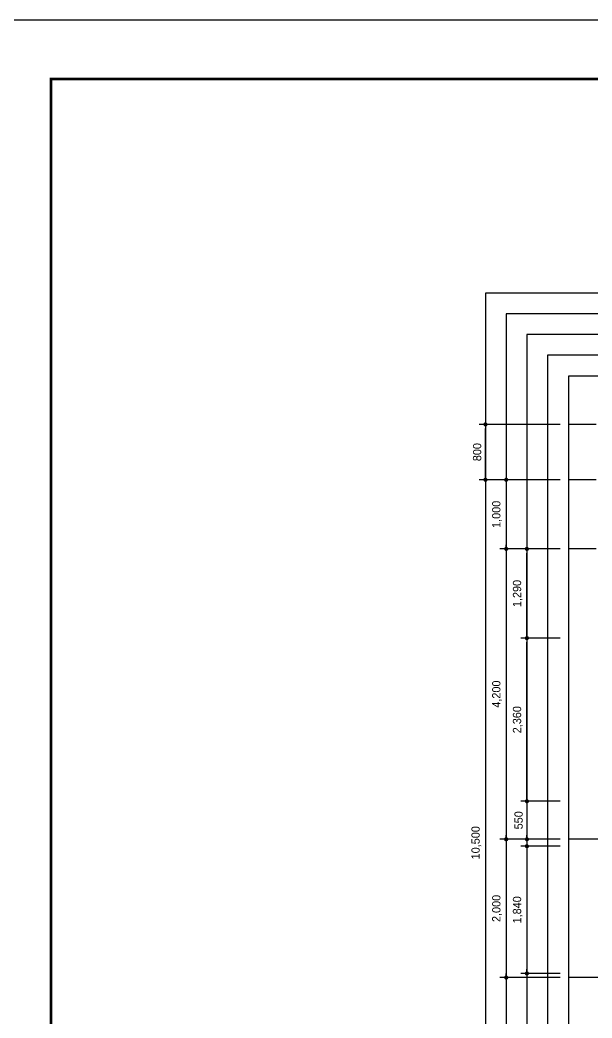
# Model space of a CAD drawing. Header units: millimetres. Extents: x -224448 to 1592092, y -164641 to 319001.
# Drawn here: x 181890 to 190167, y 155515 to 169950 of the extents above; entities that cross this region are included whole.
import ezdxf

# ---------------------------------------------------------------- set-up
doc = ezdxf.new("R2010")
doc.units = ezdxf.units.MM
doc.linetypes.add('CENTER2', pattern=[1.125, 0.75, -0.125, 0.125, -0.125])
doc.layers.get('Defpoints').update_dxf_attribs({"color": 35})
for name, color, linetype in [('ARREA', 1, 'Continuous'), ('DIM', 3, 'Continuous'), ('I_FORMAT', 7, 'Continuous')]:
    doc.layers.add(name, color=color, linetype=linetype)
doc.styles.add('IABU-글꼴스타일', font='')
doc.styles.get('IABU-글꼴스타일').set_extended_font_data('HY울릉도L')
doc.dimstyles.new('IABC-100 (SUB)', dxfattribs={"dimscale": 60, "dimtxt": 2, "dimasz": 1, "dimexe": 1.5, "dimexo": 2, "dimgap": 1, "dimtad": 1, "dimdec": 0, "dimdsep": 46, "dimlunit": 6, "dimtxsty": 'IABU-글꼴스타일', "dimblk": '1234_Dot', "dimcen": 1, "dimclrd": 4, "dimclre": 4, "dimclrt": 7, "dimadec": 0, "dimazin": 0, "dimtfac": 1, "dimtdec": 0, "dimtix": 1, "dimtmove": 2, "dimatfit": 3, "dimldrblk": '1234_Dot', "dimfxl": 2, "dimtolj": 1, "dimtzin": 0, "dimarcsym": 0})

# ---------------------------------------------------------------- blocks, each defined once
blk = doc.blocks.new('1234_Dot')
at = {"color": 0, "linetype": 'ByBlock', "lineweight": -2}
blk.add_line((-0.5, 0), (-1, 0), dxfattribs=at)
at = {"color": 0, "linetype": 'ByBlock', "const_width": 0.5}
blk.add_lwpolyline([(-0.25, 0, 1), (0.25, 0, 1)], format="xyb", close=True, dxfattribs=at)
blk = doc.blocks.new('*D429')
at = {"layer": 'Defpoints', "color": 0, "ltscale": 50, "transparency": 16777216}
for p in [(189825, 163300), (188925, 162300), (189825, 162300)]:
    blk.add_point(p, dxfattribs=at)
at = {"layer": 'DIM', "color": 4, "lineweight": -2, "ltscale": 50, "transparency": 16777216}
for p, q in [((189705, 163300), (188835, 163300)), ((188925, 163240), (188925, 162360)), ((189705, 162300), (188835, 162300))]:
    blk.add_line(p, q, dxfattribs=at)
at = {"layer": 'DIM', "color": 4, "lineweight": -2, "ltscale": 50, "transparency": 16777216, "xscale": 60, "yscale": 60, "zscale": 60}
for p, rotation in [((188925, 163300), 90), ((188925, 162300), 270)]:
    blk.add_blockref('1234_Dot', p, dxfattribs=dict(at, rotation=rotation))
at = {"layer": 'DIM', "color": 7, "ltscale": 50, "transparency": 16777216, "insert": (188793, 162800), "char_height": 120, "attachment_point": 5, "rotation": 90, "style": 'IABU-글꼴스타일'}
blk.add_mtext('\\A1;1,000', dxfattribs=at)
blk = doc.blocks.new('*D430')
at = {"layer": 'Defpoints', "color": 0, "ltscale": 50, "transparency": 16777216}
for p in [(189825, 162300), (188925, 158100), (189825, 158100)]:
    blk.add_point(p, dxfattribs=at)
at = {"layer": 'DIM', "color": 4, "lineweight": -2, "ltscale": 50, "transparency": 16777216}
for p, q in [((189705, 162300), (188835, 162300)), ((188925, 162240), (188925, 158160)), ((189705, 158100), (188835, 158100))]:
    blk.add_line(p, q, dxfattribs=at)
at = {"layer": 'DIM', "color": 4, "lineweight": -2, "ltscale": 50, "transparency": 16777216, "xscale": 60, "yscale": 60, "zscale": 60}
for p, rotation in [((188925, 162300), 90), ((188925, 158100), 270)]:
    blk.add_blockref('1234_Dot', p, dxfattribs=dict(at, rotation=rotation))
at = {"layer": 'DIM', "color": 7, "ltscale": 50, "transparency": 16777216, "insert": (188793, 160200), "char_height": 120, "attachment_point": 5, "rotation": 90, "style": 'IABU-글꼴스타일'}
blk.add_mtext('\\A1;4,200', dxfattribs=at)
blk = doc.blocks.new('*D431')
at = {"layer": 'Defpoints', "color": 0, "ltscale": 50, "transparency": 16777216}
for p in [(189825, 158100), (188925, 156100), (189825, 156100)]:
    blk.add_point(p, dxfattribs=at)
at = {"layer": 'DIM', "color": 4, "lineweight": -2, "ltscale": 50, "transparency": 16777216}
for p, q in [((189705, 158100), (188835, 158100)), ((188925, 158040), (188925, 156160)), ((189705, 156100), (188835, 156100))]:
    blk.add_line(p, q, dxfattribs=at)
at = {"layer": 'DIM', "color": 4, "lineweight": -2, "ltscale": 50, "transparency": 16777216, "xscale": 60, "yscale": 60, "zscale": 60}
for p, rotation in [((188925, 158100), 90), ((188925, 156100), 270)]:
    blk.add_blockref('1234_Dot', p, dxfattribs=dict(at, rotation=rotation))
at = {"layer": 'DIM', "color": 7, "ltscale": 50, "transparency": 16777216, "insert": (188793, 157100), "char_height": 120, "attachment_point": 5, "rotation": 90, "style": 'IABU-글꼴스타일'}
blk.add_mtext('\\A1;2,000', dxfattribs=at)
blk = doc.blocks.new('*D432')
at = {"layer": 'Defpoints', "color": 0, "ltscale": 50, "transparency": 16777216}
for p in [(189825, 156100), (188925, 152800), (189825, 152800)]:
    blk.add_point(p, dxfattribs=at)
at = {"layer": 'DIM', "color": 4, "lineweight": -2, "ltscale": 50, "transparency": 16777216}
for p, q in [((189705, 156100), (188835, 156100)), ((188925, 156040), (188925, 152860)), ((189705, 152800), (188835, 152800))]:
    blk.add_line(p, q, dxfattribs=at)
at = {"layer": 'DIM', "color": 4, "lineweight": -2, "ltscale": 50, "transparency": 16777216, "xscale": 60, "yscale": 60, "zscale": 60}
for p, rotation in [((188925, 156100), 90), ((188925, 152800), 270)]:
    blk.add_blockref('1234_Dot', p, dxfattribs=dict(at, rotation=rotation))
at = {"layer": 'DIM', "color": 7, "ltscale": 50, "transparency": 16777216, "insert": (188793, 154450), "char_height": 120, "attachment_point": 5, "rotation": 90, "style": 'IABU-글꼴스타일'}
blk.add_mtext('\\A1;3,300', dxfattribs=at)
blk = doc.blocks.new('*D433')
at = {"layer": 'Defpoints', "color": 0, "ltscale": 50, "transparency": 16777216}
for p in [(188625, 164100), (189825, 164100), (189825, 163300)]:
    blk.add_point(p, dxfattribs=at)
at = {"layer": 'DIM', "color": 4, "lineweight": -2, "ltscale": 50, "transparency": 16777216}
for p, q in [((189705, 164100), (188535, 164100)), ((188625, 163360), (188625, 164040)), ((189705, 163300), (188535, 163300))]:
    blk.add_line(p, q, dxfattribs=at)
at = {"layer": 'DIM', "color": 4, "lineweight": -2, "ltscale": 50, "transparency": 16777216, "xscale": 60, "yscale": 60, "zscale": 60}
for p, rotation in [((188625, 164100), 90), ((188625, 163300), 270)]:
    blk.add_blockref('1234_Dot', p, dxfattribs=dict(at, rotation=rotation))
at = {"layer": 'DIM', "color": 7, "ltscale": 50, "transparency": 16777216, "insert": (188505, 163700), "char_height": 120, "attachment_point": 5, "rotation": 90, "style": 'IABU-글꼴스타일'}
blk.add_mtext('\\A1;800', dxfattribs=at)
blk = doc.blocks.new('*D423')
at = {"layer": 'Defpoints', "color": 0, "ltscale": 50, "transparency": 16777216}
for p in [(189825, 163300), (188625, 152800), (189825, 152800)]:
    blk.add_point(p, dxfattribs=at)
at = {"layer": 'DIM', "color": 4, "lineweight": -2, "ltscale": 50, "transparency": 16777216}
for p, q in [((189705, 163300), (188535, 163300)), ((188625, 163240), (188625, 152860)), ((189705, 152800), (188535, 152800))]:
    blk.add_line(p, q, dxfattribs=at)
at = {"layer": 'DIM', "color": 4, "lineweight": -2, "ltscale": 50, "transparency": 16777216, "xscale": 60, "yscale": 60, "zscale": 60}
for p, rotation in [((188625, 163300), 90), ((188625, 152800), 270)]:
    blk.add_blockref('1234_Dot', p, dxfattribs=dict(at, rotation=rotation))
at = {"layer": 'DIM', "color": 7, "ltscale": 50, "transparency": 16777216, "insert": (188493, 158050), "char_height": 120, "attachment_point": 5, "rotation": 90, "style": 'IABU-글꼴스타일'}
blk.add_mtext('\\A1;10,500', dxfattribs=at)
blk = doc.blocks.new('*D792')
at = {"layer": 'Defpoints', "color": 0, "ltscale": 50, "transparency": 16777216}
for p in [(189825, 158650), (189225, 158100), (189825, 158100)]:
    blk.add_point(p, dxfattribs=at)
at = {"layer": 'DIM', "color": 4, "lineweight": -2, "ltscale": 50, "transparency": 16777216}
for p, q in [((189705, 158650), (189135, 158650)), ((189225, 158590), (189225, 158160)), ((189705, 158100), (189135, 158100))]:
    blk.add_line(p, q, dxfattribs=at)
at = {"layer": 'DIM', "color": 4, "lineweight": -2, "ltscale": 50, "transparency": 16777216, "xscale": 60, "yscale": 60, "zscale": 60}
for p, rotation in [((189225, 158650), 90), ((189225, 158100), 270)]:
    blk.add_blockref('1234_Dot', p, dxfattribs=dict(at, rotation=rotation))
at = {"layer": 'DIM', "color": 7, "ltscale": 50, "transparency": 16777216, "insert": (189105, 158375), "char_height": 120, "attachment_point": 5, "rotation": 90, "style": 'IABU-글꼴스타일'}
blk.add_mtext('\\A1;550', dxfattribs=at)
blk = doc.blocks.new('*D793')
at = {"layer": 'Defpoints', "color": 0, "ltscale": 50, "transparency": 16777216}
for p in [(189225, 161010), (189825, 161010), (189825, 158650)]:
    blk.add_point(p, dxfattribs=at)
at = {"layer": 'DIM', "color": 4, "lineweight": -2, "ltscale": 50, "transparency": 16777216}
for p, q in [((189705, 161010), (189135, 161010)), ((189225, 158710), (189225, 160950)), ((189705, 158650), (189135, 158650))]:
    blk.add_line(p, q, dxfattribs=at)
at = {"layer": 'DIM', "color": 4, "lineweight": -2, "ltscale": 50, "transparency": 16777216, "xscale": 60, "yscale": 60, "zscale": 60}
for p, rotation in [((189225, 161010), 90), ((189225, 158650), 270)]:
    blk.add_blockref('1234_Dot', p, dxfattribs=dict(at, rotation=rotation))
at = {"layer": 'DIM', "color": 7, "ltscale": 50, "transparency": 16777216, "insert": (189093, 159830), "char_height": 120, "attachment_point": 5, "rotation": 90, "style": 'IABU-글꼴스타일'}
blk.add_mtext('\\A1;2,360', dxfattribs=at)
blk = doc.blocks.new('*D794')
at = {"layer": 'Defpoints', "color": 0, "ltscale": 50, "transparency": 16777216}
for p in [(189225, 162300), (189825, 162300), (189825, 161010)]:
    blk.add_point(p, dxfattribs=at)
at = {"layer": 'DIM', "color": 4, "lineweight": -2, "ltscale": 50, "transparency": 16777216}
for p, q in [((189705, 162300), (189135, 162300)), ((189225, 161070), (189225, 162240)), ((189705, 161010), (189135, 161010))]:
    blk.add_line(p, q, dxfattribs=at)
at = {"layer": 'DIM', "color": 4, "lineweight": -2, "ltscale": 50, "transparency": 16777216, "xscale": 60, "yscale": 60, "zscale": 60}
for p, rotation in [((189225, 162300), 90), ((189225, 161010), 270)]:
    blk.add_blockref('1234_Dot', p, dxfattribs=dict(at, rotation=rotation))
at = {"layer": 'DIM', "color": 7, "ltscale": 50, "transparency": 16777216, "insert": (189093, 161655), "char_height": 120, "attachment_point": 5, "rotation": 90, "style": 'IABU-글꼴스타일'}
blk.add_mtext('\\A1;1,290', dxfattribs=at)
blk = doc.blocks.new('*D909')
at = {"layer": 'Defpoints', "color": 0, "ltscale": 50, "transparency": 16777216}
for p in [(189825, 158000), (189225, 156160), (189825, 156160)]:
    blk.add_point(p, dxfattribs=at)
at = {"layer": 'DIM', "color": 4, "lineweight": -2, "ltscale": 50, "transparency": 16777216}
for p, q in [((189705, 158000), (189135, 158000)), ((189225, 157940), (189225, 156220)), ((189705, 156160), (189135, 156160))]:
    blk.add_line(p, q, dxfattribs=at)
at = {"layer": 'DIM', "color": 4, "lineweight": -2, "ltscale": 50, "transparency": 16777216, "xscale": 60, "yscale": 60, "zscale": 60}
for p, rotation in [((189225, 158000), 90), ((189225, 156160), 270)]:
    blk.add_blockref('1234_Dot', p, dxfattribs=dict(at, rotation=rotation))
at = {"layer": 'DIM', "color": 7, "ltscale": 50, "transparency": 16777216, "insert": (189093, 157080), "char_height": 120, "attachment_point": 5, "rotation": 90, "style": 'IABU-글꼴스타일'}
blk.add_mtext('\\A1;1,840', dxfattribs=at)

msp = doc.modelspace()

# ---------------------------------------------------------------- linework, layer by layer
at = {"layer": 'ARREA', "color": 1, "linetype": 'CENTER2', "ltscale": 2000}
for p, q in [((203724.894, 164100.492), (189824.894, 164100.492)), ((203724.894, 163300.492), (189824.894, 163300.492)), ((203724.894, 162300.492), (189824.894, 162300.492)), ((195474.894, 158100.492), (189824.894, 158100.492)), ((194774.894, 156100.492), (189824.894, 156100.492))]:
    msp.add_line(p, q, dxfattribs=at)
at = {"layer": 'Defpoints'}
for points in [[(181460, 169950.153), (215060, 169950.153), (215060, 146190.153), (181460, 146190.153)], [(204924.894, 166000.492), (188624.894, 166000.492), (188624.894, 150900.492), (204924.894, 150900.492)], [(204624.894, 165700.492), (188924.894, 165700.492), (188924.894, 151200.492), (204624.894, 151200.492)], [(204324.894, 165400.492), (189224.894, 165400.492), (189224.894, 151500.492), (204324.894, 151500.492)], [(204024.894, 165100.492), (189524.894, 165100.492), (189524.894, 151800.492), (204024.894, 151800.492)], [(203724.894, 164800.492), (189824.894, 164800.492), (189824.894, 152100.492), (203724.894, 152100.492)]]:
    msp.add_lwpolyline(points, close=True, dxfattribs=at)
at = {"layer": 'I_FORMAT', "const_width": 40.174}
msp.add_lwpolyline([(211047.975, 147045.353), (182340, 147045.353), (182340, 169094.953), (211047.975, 169094.953)], dxfattribs=at)

# ---------------------------------------------------------------- dimensions: what is measured, and where the dimension line sits
at = {"layer": 'DIM', "ltscale": 50}
for base, p1, p2, picture, middle in [((188624.894, 164100.492), (189824.894, 163300.492), (189824.894, 164100.492), '*D433', (188504.894, 163700.492)), ((188624.894, 152800.492), (189824.894, 163300.492), (189824.894, 152800.492), '*D423', (188493.466, 158050.492)), ((188924.894, 162300.492), (189824.894, 163300.492), (189824.894, 162300.492), '*D429', (188793.466, 162800.492)), ((188924.894, 158100.492), (189824.894, 162300.492), (189824.894, 158100.492), '*D430', (188793.466, 160200.492)), ((189224.894, 162300.492), (189824.894, 161010.492), (189824.894, 162300.492), '*D794', (189093.466, 161655.492)), ((189224.894, 161010.492), (189824.894, 158650.492), (189824.894, 161010.492), '*D793', (189093.466, 159830.492)), ((189224.894, 158100.492), (189824.894, 158650.492), (189824.894, 158100.492), '*D792', (189104.894, 158375.492)), ((188924.894, 156100.492), (189824.894, 158100.492), (189824.894, 156100.492), '*D431', (188793.466, 157100.492)), ((189224.894, 156160.492), (189824.894, 158000.492), (189824.894, 156160.492), '*D909', (189093.466, 157080.492)), ((188924.894, 152800.492), (189824.894, 156100.492), (189824.894, 152800.492), '*D432', (188793.466, 154450.492))]:
    dim = msp.add_linear_dim(base=base, p1=p1, p2=p2, angle=90, dimstyle='IABC-100 (SUB)', dxfattribs=at)
    dim.commit()
    dim.dimension.update_dxf_attribs({"geometry": picture, "text_midpoint": middle})

doc.saveas('drawing.dxf')
